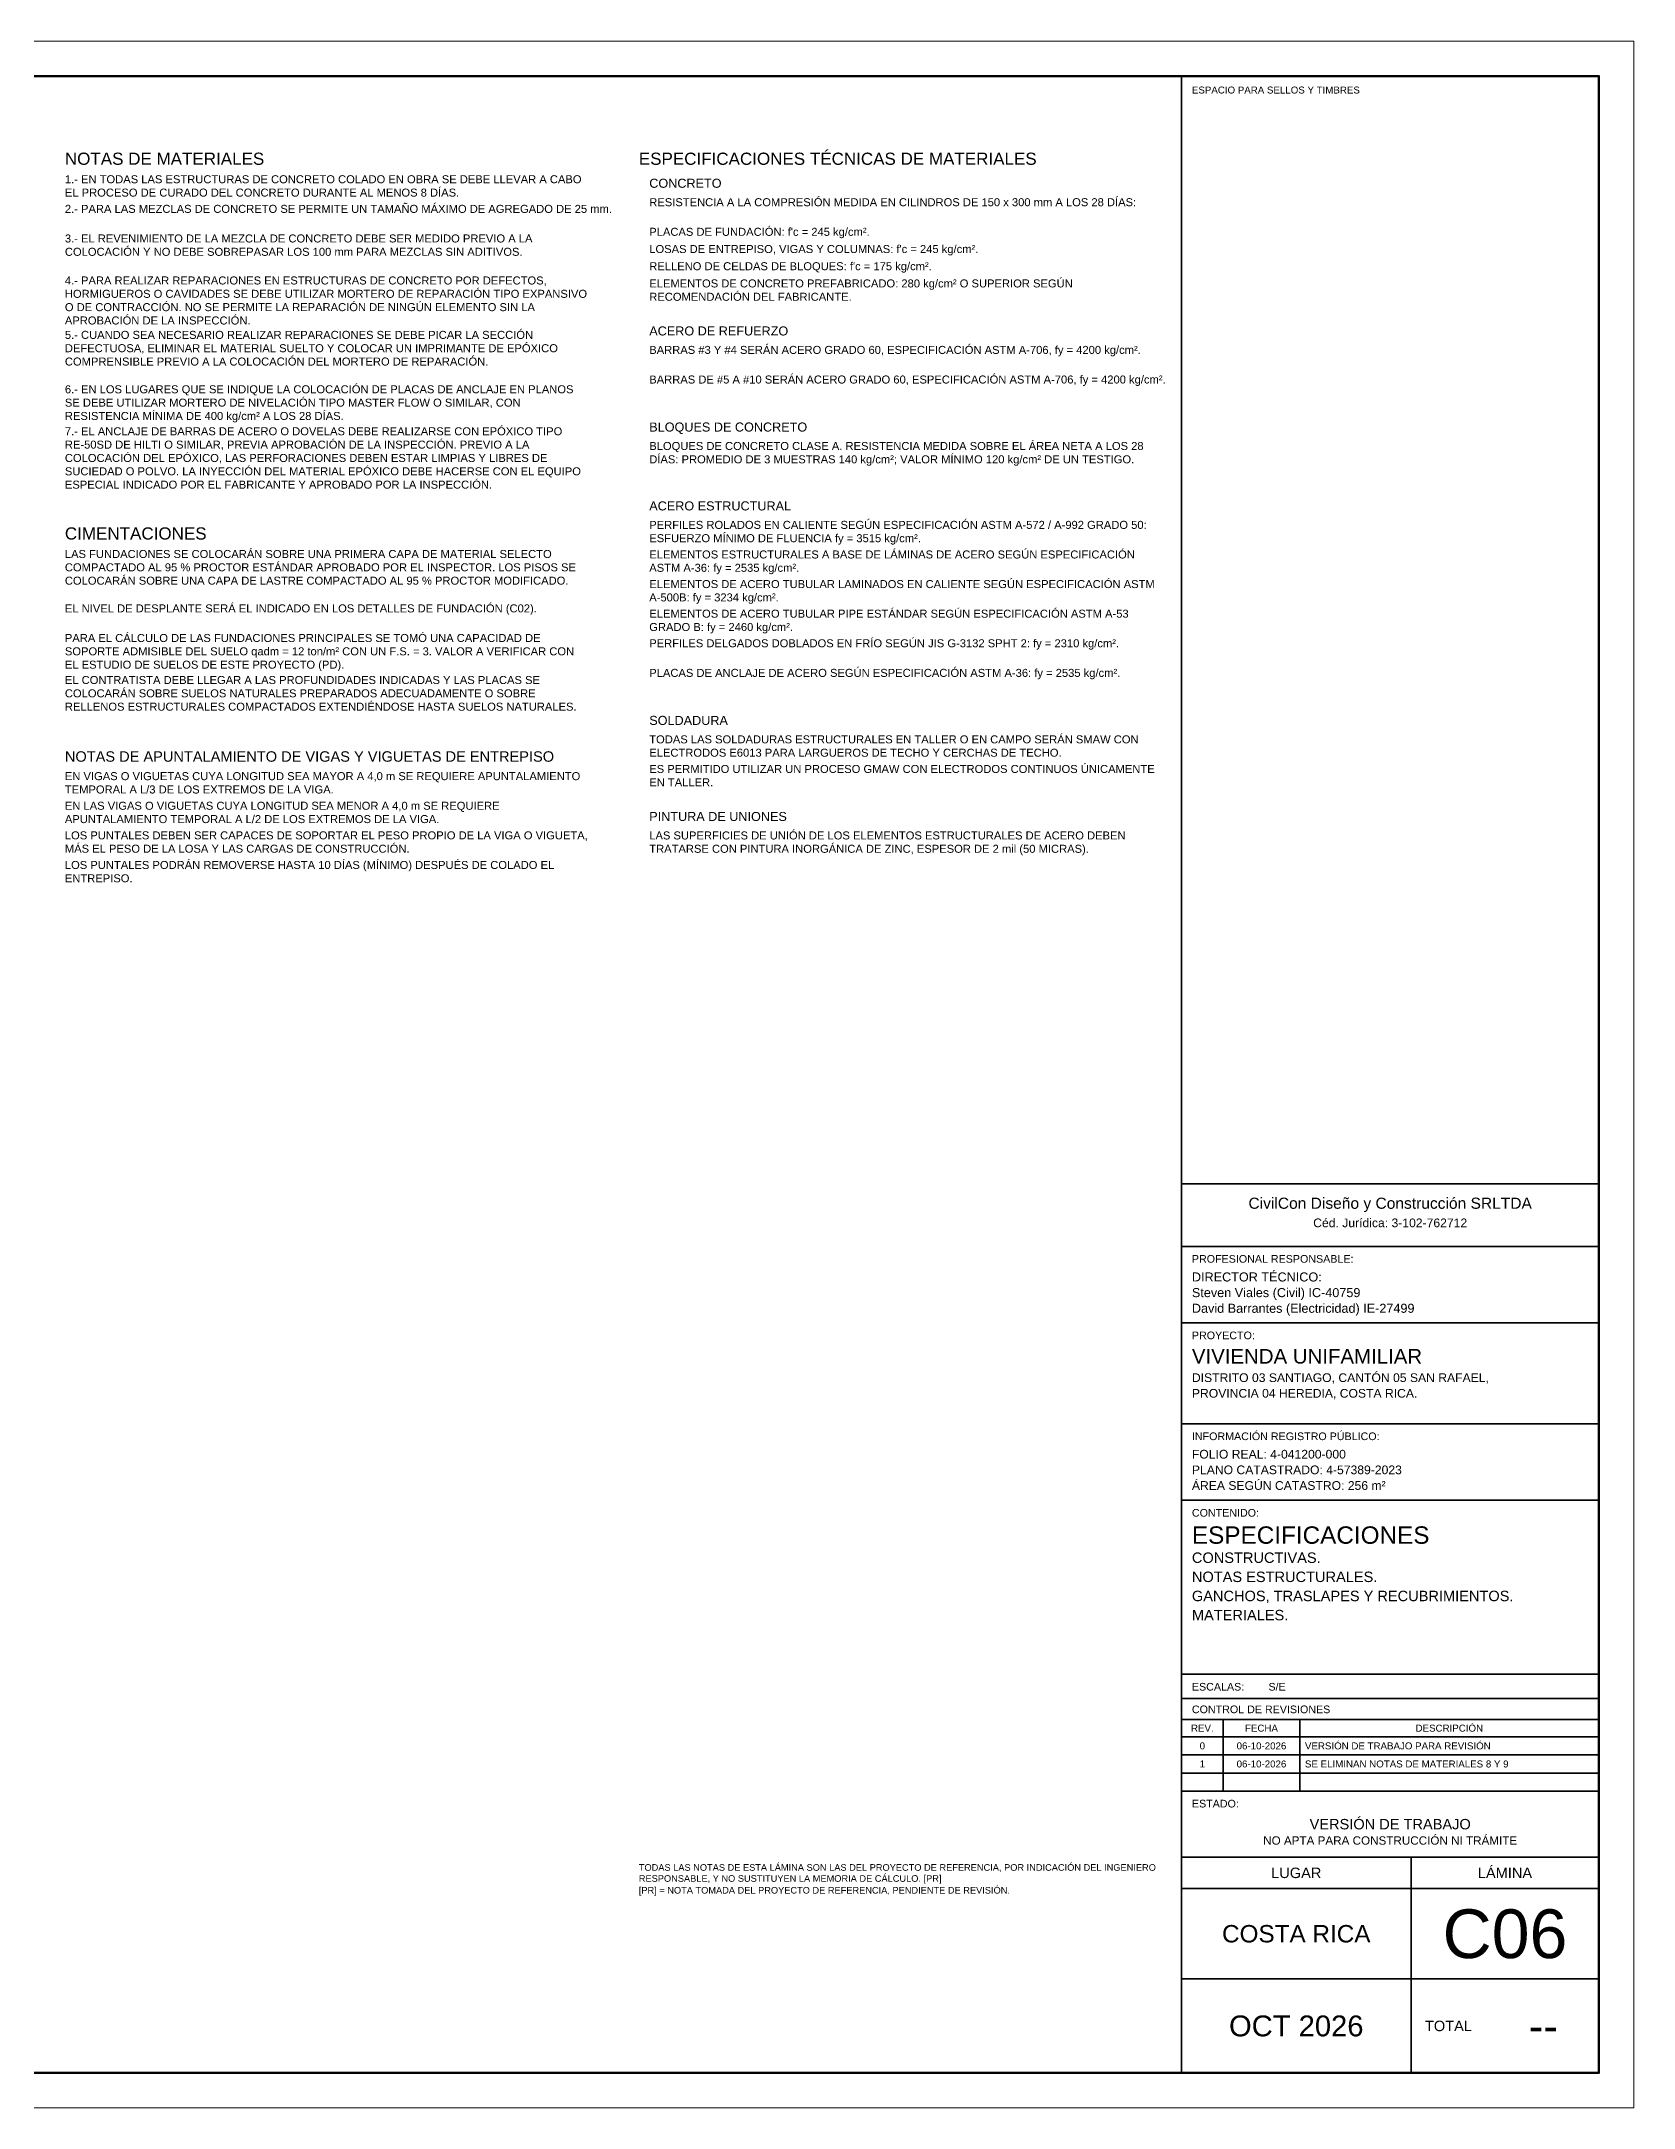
# Paper-space layout 'C06-ESPECIFICACIONES' of a CAD drawing. Header units: metres, sheet in millimetres. Extents: x 0 to 841, y 0 to 594.
# Drawn here: x 383 to 841, y 0 to 594 of the extents above; entities that cross this region are included whole.
import ezdxf
from ezdxf.enums import TextEntityAlignment as Align

# ---------------------------------------------------------------- set-up
doc = ezdxf.new("R2010")
doc.units = ezdxf.units.M
for name, color, linetype, lineweight in [('A-CAJETIN', 7, 'Continuous', 35), ('A-CAJETIN-TXT', 7, 'Continuous', 25), ('A-MARCO', 7, 'Continuous', 70), ('A-NOTAS', 7, 'Continuous', 18), ('A-TITULOS', 7, 'Continuous', 35)]:
    doc.layers.add(name, color=color, linetype=linetype, lineweight=lineweight)
doc.layers.add('A-VIEWPORT', color=8, linetype='Continuous', lineweight=13, plot=False)
doc.styles.add('ARIAL', font='arial.ttf')

# ---------------------------------------------------------------- blocks, each defined once
blk = doc.blocks.new('CAJETIN_A1')
for p, q in [((0, 255.6), (120, 255.6)), ((0, 237.6), (120, 237.6)), ((0, 215.6), (120, 215.6)), ((0, 186.6), (120, 186.6)), ((0, 164.6), (120, 164.6)), ((0, 114.6), (120, 114.6)), ((0, 107.6), (120, 107.6)), ((0, 101.6), (120, 101.6)), ((12, 101.6), (12, 81)), ((34, 101.6), (34, 81)), ((0, 96.6), (120, 96.6)), ((0, 91.4), (120, 91.4)), ((0, 86.2), (120, 86.2)), ((0, 81), (120, 81)), ((0, 62), (120, 62)), ((66, 62), (66, 0)), ((0, 53), (120, 53)), ((0, 27), (120, 27))]:
    blk.add_line(p, q)
blk.add_lwpolyline([(0, 0), (120, 0), (120, 574), (0, 574)], close=True)
at = {"style": 'ARIAL'}
for s, height, p in [('ESPACIO PARA SELLOS Y TIMBRES', 2, (3, 571)), ('PROFESIONAL RESPONSABLE:', 2.2, (3, 235.1)), ('PROYECTO:', 2.2, (3, 213.1)), ('INFORMACIÓN REGISTRO PÚBLICO:', 2.2, (3, 184.1)), ('CONTENIDO:', 2.2, (3, 162.1)), ('ESCALAS:', 2.2, (3, 112.1)), ('CONTROL DE REVISIONES', 2.2, (3, 105.6)), ('ESTADO:', 2.2, (3, 78.5))]:
    blk.add_text(s, height=height, dxfattribs=at).set_placement(p, align=Align.TOP_LEFT)
for s, height, p in [('REV.', 2, (6, 99.1)), ('FECHA', 2, (23, 99.1)), ('DESCRIPCIÓN', 2, (77, 99.1)), ('LÁMINA', 3, (93, 57.5)), ('LUGAR', 3, (33, 57.5))]:
    blk.add_text(s, height=height, dxfattribs=at).set_placement(p, align=Align.MIDDLE_CENTER)
blk.add_text('TOTAL', height=3, dxfattribs=at).set_placement((70, 13.5), align=Align.MIDDLE_LEFT)
for tag, height, p in [('EMPRESA', 3.2, (60, 251.6)), ('EMPRESA_CED', 2.5, (60, 245.6)), ('ESTADO_1', 3, (60, 73)), ('ESTADO_2', 2.4, (60, 68))]:
    blk.add_attdef(tag, text='', height=height, dxfattribs=at).set_placement(p, align=Align.TOP_CENTER)
for tag, height, p in [('PROF_1', 2.6, (3, 230.1)), ('PROF_2', 2.6, (3, 225.6)), ('PROF_3', 2.6, (3, 221.1)), ('PROYECTO', 4.2, (3, 208.1)), ('UBIC_1', 2.5, (3, 201.1)), ('UBIC_2', 2.5, (3, 196.6)), ('UBIC_3', 2.5, (3, 192.1)), ('REG_1', 2.5, (3, 179.1)), ('REG_2', 2.5, (3, 174.6)), ('REG_3', 2.5, (3, 170.1)), ('CONT_TIT', 5, (3, 157.1)), ('CONT_1', 3, (3, 149.6)), ('CONT_2', 3, (3, 144.1)), ('CONT_3', 3, (3, 138.6)), ('CONT_4', 3, (3, 133.1)), ('CONT_5', 3, (3, 127.6)), ('CONT_6', 3, (3, 122.1)), ('ESCALAS', 2.2, (25, 112.1))]:
    blk.add_attdef(tag, text='', height=height, dxfattribs=at).set_placement(p, align=Align.TOP_LEFT)
for tag, height, p in [('REV0_N', 2, (6, 94)), ('REV1_N', 2, (6, 88.8)), ('REV0_F', 2, (23, 94)), ('REV1_F', 2, (23, 88.8)), ('REV2_N', 2, (6, 83.6)), ('REV2_F', 2, (23, 83.6)), ('LUGAR', 5, (33, 40)), ('LAMINA', 14, (93, 40)), ('TOTAL', 9, (104, 13.5)), ('FECHA', 6, (33, 13.5))]:
    blk.add_attdef(tag, text='', height=height, dxfattribs=at).set_placement(p, align=Align.MIDDLE_CENTER)
for tag, p in [('REV0_D', (35.5, 94)), ('REV1_D', (35.5, 88.8)), ('REV2_D', (35.5, 83.6))]:
    blk.add_attdef(tag, text='', height=2, dxfattribs=at).set_placement(p, align=Align.MIDDLE_LEFT)

psp = doc.layouts.new('C06-ESPECIFICACIONES')

# ---------------------------------------------------------------- linework, layer by layer
at = {"layer": 'A-MARCO'}
psp.add_lwpolyline([(25, 10), (831, 10), (831, 584), (25, 584)], close=True, dxfattribs=at)
at = {"layer": 'A-VIEWPORT'}
psp.add_lwpolyline([(0, 0), (841, 0), (841, 594), (0, 594)], close=True, dxfattribs=at)

# ---------------------------------------------------------------- block references
at = {"layer": 'A-CAJETIN'}
ref = psp.add_blockref('CAJETIN_A1', (711, 10), dxfattribs=at)
ref.add_attrib('EMPRESA', 'CivilCon Diseño y Construcción SRLTDA', dxfattribs={"layer": 'A-CAJETIN-TXT', "height": 3.2, "style": 'ARIAL'}).set_placement((771, 261.6), align=Align.TOP_CENTER)
ref.add_attrib('EMPRESA_CED', 'Céd. Jurídica: 3-102-762712', dxfattribs={"layer": 'A-CAJETIN-TXT', "height": 2.5, "style": 'ARIAL'}).set_placement((771, 255.6), align=Align.TOP_CENTER)
ref.add_attrib('PROF_1', 'DIRECTOR TÉCNICO:', dxfattribs={"layer": 'A-CAJETIN-TXT', "height": 2.6, "style": 'ARIAL'}).set_placement((714, 240.1), align=Align.TOP_LEFT)
ref.add_attrib('PROF_2', 'Steven Viales (Civil) IC-40759', dxfattribs={"layer": 'A-CAJETIN-TXT', "height": 2.6, "style": 'ARIAL'}).set_placement((714, 235.6), align=Align.TOP_LEFT)
ref.add_attrib('PROF_3', 'David Barrantes (Electricidad) IE-27499', dxfattribs={"layer": 'A-CAJETIN-TXT', "height": 2.6, "style": 'ARIAL'}).set_placement((714, 231.1), align=Align.TOP_LEFT)
ref.add_attrib('PROYECTO', 'VIVIENDA UNIFAMILIAR', dxfattribs={"layer": 'A-CAJETIN-TXT', "height": 4.2, "style": 'ARIAL'}).set_placement((714, 218.1), align=Align.TOP_LEFT)
ref.add_attrib('UBIC_1', 'DISTRITO 03 SANTIAGO, CANTÓN 05 SAN RAFAEL,', dxfattribs={"layer": 'A-CAJETIN-TXT', "height": 2.5, "style": 'ARIAL'}).set_placement((714, 211.1), align=Align.TOP_LEFT)
ref.add_attrib('UBIC_2', 'PROVINCIA 04 HEREDIA, COSTA RICA.', dxfattribs={"layer": 'A-CAJETIN-TXT', "height": 2.5, "style": 'ARIAL'}).set_placement((714, 206.6), align=Align.TOP_LEFT)
ref.add_attrib('REG_1', 'FOLIO REAL: 4-041200-000', dxfattribs={"layer": 'A-CAJETIN-TXT', "height": 2.5, "style": 'ARIAL'}).set_placement((714, 189.1), align=Align.TOP_LEFT)
ref.add_attrib('REG_2', 'PLANO CATASTRADO: 4-57389-2023', dxfattribs={"layer": 'A-CAJETIN-TXT', "height": 2.5, "style": 'ARIAL'}).set_placement((714, 184.6), align=Align.TOP_LEFT)
ref.add_attrib('REG_3', 'ÁREA SEGÚN CATASTRO: 256 m²', dxfattribs={"layer": 'A-CAJETIN-TXT', "height": 2.5, "style": 'ARIAL'}).set_placement((714, 180.1), align=Align.TOP_LEFT)
ref.add_attrib('CONT_TIT', 'ESPECIFICACIONES', dxfattribs={"layer": 'A-CAJETIN-TXT', "height": 5, "style": 'ARIAL'}).set_placement((714, 167.1), align=Align.TOP_LEFT)
ref.add_attrib('CONT_1', 'CONSTRUCTIVAS.', dxfattribs={"layer": 'A-CAJETIN-TXT', "height": 3, "style": 'ARIAL'}).set_placement((714, 159.6), align=Align.TOP_LEFT)
ref.add_attrib('CONT_2', 'NOTAS ESTRUCTURALES.', dxfattribs={"layer": 'A-CAJETIN-TXT', "height": 3, "style": 'ARIAL'}).set_placement((714, 154.1), align=Align.TOP_LEFT)
ref.add_attrib('CONT_3', 'GANCHOS, TRASLAPES Y RECUBRIMIENTOS.', dxfattribs={"layer": 'A-CAJETIN-TXT', "height": 3, "style": 'ARIAL'}).set_placement((714, 148.6), align=Align.TOP_LEFT)
ref.add_attrib('CONT_4', 'MATERIALES.', dxfattribs={"layer": 'A-CAJETIN-TXT', "height": 3, "style": 'ARIAL'}).set_placement((714, 143.1), align=Align.TOP_LEFT)
ref.add_attrib('ESCALAS', 'S/E', dxfattribs={"layer": 'A-CAJETIN-TXT', "height": 2.2, "style": 'ARIAL'}).set_placement((736, 122.1), align=Align.TOP_LEFT)
ref.add_attrib('REV0_N', '0', dxfattribs={"layer": 'A-CAJETIN-TXT', "height": 2, "style": 'ARIAL'}).set_placement((717, 104), align=Align.MIDDLE_CENTER)
ref.add_attrib('REV0_F', '06-10-2026', dxfattribs={"layer": 'A-CAJETIN-TXT', "height": 2, "style": 'ARIAL'}).set_placement((734, 104), align=Align.MIDDLE_CENTER)
ref.add_attrib('REV0_D', 'VERSIÓN DE TRABAJO PARA REVISIÓN', dxfattribs={"layer": 'A-CAJETIN-TXT', "height": 2, "style": 'ARIAL'}).set_placement((746.5, 104), align=Align.MIDDLE_LEFT)
ref.add_attrib('REV1_N', '1', dxfattribs={"layer": 'A-CAJETIN-TXT', "height": 2, "style": 'ARIAL'}).set_placement((717, 98.8), align=Align.MIDDLE_CENTER)
ref.add_attrib('REV1_F', '06-10-2026', dxfattribs={"layer": 'A-CAJETIN-TXT', "height": 2, "style": 'ARIAL'}).set_placement((734, 98.8), align=Align.MIDDLE_CENTER)
ref.add_attrib('REV1_D', 'SE ELIMINAN NOTAS DE MATERIALES 8 Y 9', dxfattribs={"layer": 'A-CAJETIN-TXT', "height": 2, "style": 'ARIAL'}).set_placement((746.5, 98.8), align=Align.MIDDLE_LEFT)
ref.add_attrib('ESTADO_1', 'VERSIÓN DE TRABAJO', dxfattribs={"layer": 'A-CAJETIN-TXT', "height": 3, "style": 'ARIAL'}).set_placement((771, 83), align=Align.TOP_CENTER)
ref.add_attrib('ESTADO_2', 'NO APTA PARA CONSTRUCCIÓN NI TRÁMITE', dxfattribs={"layer": 'A-CAJETIN-TXT', "height": 2.4, "style": 'ARIAL'}).set_placement((771, 78), align=Align.TOP_CENTER)
ref.add_attrib('LUGAR', 'COSTA RICA', dxfattribs={"layer": 'A-CAJETIN-TXT', "height": 5, "style": 'ARIAL'}).set_placement((744, 50), align=Align.MIDDLE_CENTER)
ref.add_attrib('LAMINA', 'C06', dxfattribs={"layer": 'A-CAJETIN-TXT', "height": 14, "style": 'ARIAL'}).set_placement((804, 50), align=Align.MIDDLE_CENTER)
ref.add_attrib('FECHA', 'OCT 2026', dxfattribs={"layer": 'A-CAJETIN-TXT', "height": 6, "style": 'ARIAL'}).set_placement((744, 23.5), align=Align.MIDDLE_CENTER)
ref.add_attrib('TOTAL', '--', dxfattribs={"layer": 'A-CAJETIN-TXT', "height": 9, "style": 'ARIAL'}).set_placement((815, 23.5), align=Align.MIDDLE_CENTER)

# ---------------------------------------------------------------- texts
at = {"layer": 'A-NOTAS', "attachment_point": 1, "style": 'ARIAL'}
for s, insert, char_height, width in [('1.- EN TODAS LAS ESTRUCTURAS DE CONCRETO COLADO EN OBRA SE DEBE LLEVAR A CABO EL PROCESO DE CURADO DEL CONCRETO DURANTE AL MENOS 8 DÍAS.', (390, 555.5), 2.3, 150), ('2.- PARA LAS MEZCLAS DE CONCRETO SE PERMITE UN TAMAÑO MÁXIMO DE AGREGADO DE 25 mm.', (390, 546.99), 2.3, 150), ('RESISTENCIA A LA COMPRESIÓN MEDIDA EN CILINDROS DE 150 x 300 mm A LOS 28 DÍAS:', (558, 548.9), 2.3, 147), ("PLACAS DE FUNDACIÓN: f'c = 245 kg/cm².", (558, 540.39), 2.3, 147), ('3.- EL REVENIMIENTO DE LA MEZCLA DE CONCRETO DEBE SER MEDIDO PREVIO A LA COLOCACIÓN Y NO DEBE SOBREPASAR LOS 100 mm PARA MEZCLAS SIN ADITIVOS.', (390, 538.48), 2.3, 150), ("LOSAS DE ENTREPISO, VIGAS Y COLUMNAS: f'c = 245 kg/cm².", (558, 535.445), 2.3, 147), ("RELLENO DE CELDAS DE BLOQUES: f'c = 175 kg/cm².", (558, 530.5), 2.3, 147), ('4.- PARA REALIZAR REPARACIONES EN ESTRUCTURAS DE CONCRETO POR DEFECTOS, HORMIGUEROS O CAVIDADES SE DEBE UTILIZAR MORTERO DE REPARACIÓN TIPO EXPANSIVO O DE CONTRACCIÓN. NO SE PERMITE LA REPARACIÓN DE NINGÚN ELEMENTO SIN LA APROBACIÓN DE LA INSPECCIÓN.', (390, 526.405), 2.3, 150), ('ELEMENTOS DE CONCRETO PREFABRICADO: 280 kg/cm² O SUPERIOR SEGÚN RECOMENDACIÓN DEL FABRICANTE.', (558, 525.555), 2.3, 147), ('5.- CUANDO SEA NECESARIO REALIZAR REPARACIONES SE DEBE PICAR LA SECCIÓN DEFECTUOSA, ELIMINAR EL MATERIAL SUELTO Y COLOCAR UN IMPRIMANTE DE EPÓXICO COMPRENSIBLE PREVIO A LA COLOCACIÓN DEL MORTERO DE REPARACIÓN.', (390, 510.765), 2.3, 150), ('BARRAS #3 Y #4 SERÁN ACERO GRADO 60, ESPECIFICACIÓN ASTM A-706, fy = 4200 kg/cm².', (558, 506.445), 2.3, 147), ('6.- EN LOS LUGARES QUE SE INDIQUE LA COLOCACIÓN DE PLACAS DE ANCLAJE EN PLANOS SE DEBE UTILIZAR MORTERO DE NIVELACIÓN TIPO MASTER FLOW O SIMILAR, CON RESISTENCIA MÍNIMA DE 400 kg/cm² A LOS 28 DÍAS.', (390, 495.125), 2.3, 150), ('BARRAS DE #5 A #10 SERÁN ACERO GRADO 60, ESPECIFICACIÓN ASTM A-706, fy = 4200 kg/cm².', (558, 497.935), 2.3, 147), ('7.- EL ANCLAJE DE BARRAS DE ACERO O DOVELAS DEBE REALIZARSE CON EPÓXICO TIPO RE-50SD DE HILTI O SIMILAR, PREVIA APROBACIÓN DE LA INSPECCIÓN. PREVIO A LA COLOCACIÓN DEL EPÓXICO, LAS PERFORACIONES DEBEN ESTAR LIMPIAS Y LIBRES DE SUCIEDAD O POLVO. LA INYECCIÓN DEL MATERIAL EPÓXICO DEBE HACERSE CON EL EQUIPO ESPECIAL INDICADO POR EL FABRICANTE Y APROBADO POR LA INSPECCIÓN.', (390, 483.05), 2.3, 150), ('BLOQUES DE CONCRETO CLASE A. RESISTENCIA MEDIDA SOBRE EL ÁREA NETA A LOS 28 DÍAS: PROMEDIO DE 3 MUESTRAS 140 kg/cm²; VALOR MÍNIMO 120 kg/cm² DE UN TESTIGO.', (558, 478.825), 2.3, 147), ('PERFILES ROLADOS EN CALIENTE SEGÚN ESPECIFICACIÓN ASTM A-572 / A-992 GRADO 50: ESFUERZO MÍNIMO DE FLUENCIA fy = 3515 kg/cm².', (558, 456.15), 2.3, 147), ('LAS FUNDACIONES SE COLOCARÁN SOBRE UNA PRIMERA CAPA DE MATERIAL SELECTO COMPACTADO AL 95 % PROCTOR ESTÁNDAR APROBADO POR EL INSPECTOR. LOS PISOS SE COLOCARÁN SOBRE UNA CAPA DE LASTRE COMPACTADO AL 95 % PROCTOR MODIFICADO.', (390, 447.78), 2.3, 150), ('ELEMENTOS ESTRUCTURALES A BASE DE LÁMINAS DE ACERO SEGÚN ESPECIFICACIÓN ASTM A-36: fy = 2535 kg/cm².', (558, 447.64), 2.3, 147), ('ELEMENTOS DE ACERO TUBULAR LAMINADOS EN CALIENTE SEGÚN ESPECIFICACIÓN ASTM A-500B: fy = 3234 kg/cm².', (558, 439.13), 2.3, 147), ('EL NIVEL DE DESPLANTE SERÁ EL INDICADO EN LOS DETALLES DE FUNDACIÓN (C02).', (390, 432.14), 2.3, 150), ('ELEMENTOS DE ACERO TUBULAR PIPE ESTÁNDAR SEGÚN ESPECIFICACIÓN ASTM A-53 GRADO B: fy = 2460 kg/cm².', (558, 430.62), 2.3, 147), ('PARA EL CÁLCULO DE LAS FUNDACIONES PRINCIPALES SE TOMÓ UNA CAPACIDAD DE SOPORTE ADMISIBLE DEL SUELO qadm = 12 ton/m² CON UN F.S. = 3. VALOR A VERIFICAR CON EL ESTUDIO DE SUELOS DE ESTE PROYECTO (PD).', (390, 423.63), 2.3, 150), ('PERFILES DELGADOS DOBLADOS EN FRÍO SEGÚN JIS G-3132 SPHT 2: fy = 2310 kg/cm².', (558, 422.11), 2.3, 147), ('EL CONTRATISTA DEBE LLEGAR A LAS PROFUNDIDADES INDICADAS Y LAS PLACAS SE COLOCARÁN SOBRE SUELOS NATURALES PREPARADOS ADECUADAMENTE O SOBRE RELLENOS ESTRUCTURALES COMPACTADOS EXTENDIÉNDOSE HASTA SUELOS NATURALES.', (390, 411.555), 2.3, 150), ('PLACAS DE ANCLAJE DE ACERO SEGÚN ESPECIFICACIÓN ASTM A-36: fy = 2535 kg/cm².', (558, 413.6), 2.3, 147), ('TODAS LAS SOLDADURAS ESTRUCTURALES EN TALLER O EN CAMPO SERÁN SMAW CON ELECTRODOS E6013 PARA LARGUEROS DE TECHO Y CERCHAS DE TECHO.', (558, 394.49), 2.3, 147), ('ES PERMITIDO UTILIZAR UN PROCESO GMAW CON ELECTRODOS CONTINUOS ÚNICAMENTE EN TALLER.', (558, 385.98), 2.3, 147), ('EN VIGAS O VIGUETAS CUYA LONGITUD SEA MAYOR A 4,0 m SE REQUIERE APUNTALAMIENTO TEMPORAL A L/3 DE LOS EXTREMOS DE LA VIGA.', (390, 383.915), 2.3, 150), ('EN LAS VIGAS O VIGUETAS CUYA LONGITUD SEA MENOR A 4,0 m SE REQUIERE APUNTALAMIENTO TEMPORAL A L/2 DE LOS EXTREMOS DE LA VIGA.', (390, 375.405), 2.3, 150), ('LOS PUNTALES DEBEN SER CAPACES DE SOPORTAR EL PESO PROPIO DE LA VIGA O VIGUETA, MÁS EL PESO DE LA LOSA Y LAS CARGAS DE CONSTRUCCIÓN.', (390, 366.895), 2.3, 150), ('LAS SUPERFICIES DE UNIÓN DE LOS ELEMENTOS ESTRUCTURALES DE ACERO DEBEN TRATARSE CON PINTURA INORGÁNICA DE ZINC, ESPESOR DE 2 mil (50 MICRAS).', (558, 366.87), 2.3, 147), ('LOS PUNTALES PODRÁN REMOVERSE HASTA 10 DÍAS (MÍNIMO) DESPUÉS DE COLADO EL ENTREPISO.', (390, 358.385), 2.3, 150), ('TODAS LAS NOTAS DE ESTA LÁMINA SON LAS DEL PROYECTO DE REFERENCIA, POR INDICACIÓN DEL INGENIERO RESPONSABLE, Y NO SUSTITUYEN LA MEMORIA DE CÁLCULO. [PR]', (555, 70), 1.9, 150), ('[PR] = NOTA TOMADA DEL PROYECTO DE REFERENCIA, PENDIENTE DE REVISIÓN.', (555, 63.445), 1.9, 150)]:
    psp.add_mtext(s, dxfattribs=dict(at, insert=insert, char_height=char_height, width=width))
at = {"layer": 'A-TITULOS', "style": 'ARIAL'}
for s, height, p in [('NOTAS DE MATERIALES', 3.5, (390, 562)), ('ESPECIFICACIONES TÉCNICAS DE MATERIALES', 3.5, (555, 562)), ('CONCRETO', 2.6, (558, 554.5)), ('ACERO DE REFUERZO', 2.6, (558, 512.045)), ('BLOQUES DE CONCRETO', 2.6, (558, 484.425)), ('ACERO ESTRUCTURAL', 2.6, (558, 461.75)), ('CIMENTACIONES', 3.5, (390, 454.28)), ('SOLDADURA', 2.6, (558, 400.09)), ('NOTAS DE APUNTALAMIENTO DE VIGAS Y VIGUETAS DE ENTREPISO', 3, (390, 389.915)), ('PINTURA DE UNIONES', 2.6, (558, 372.47))]:
    psp.add_text(s, height=height, dxfattribs=at).set_placement(p, align=Align.TOP_LEFT)

doc.saveas('drawing.dxf')
